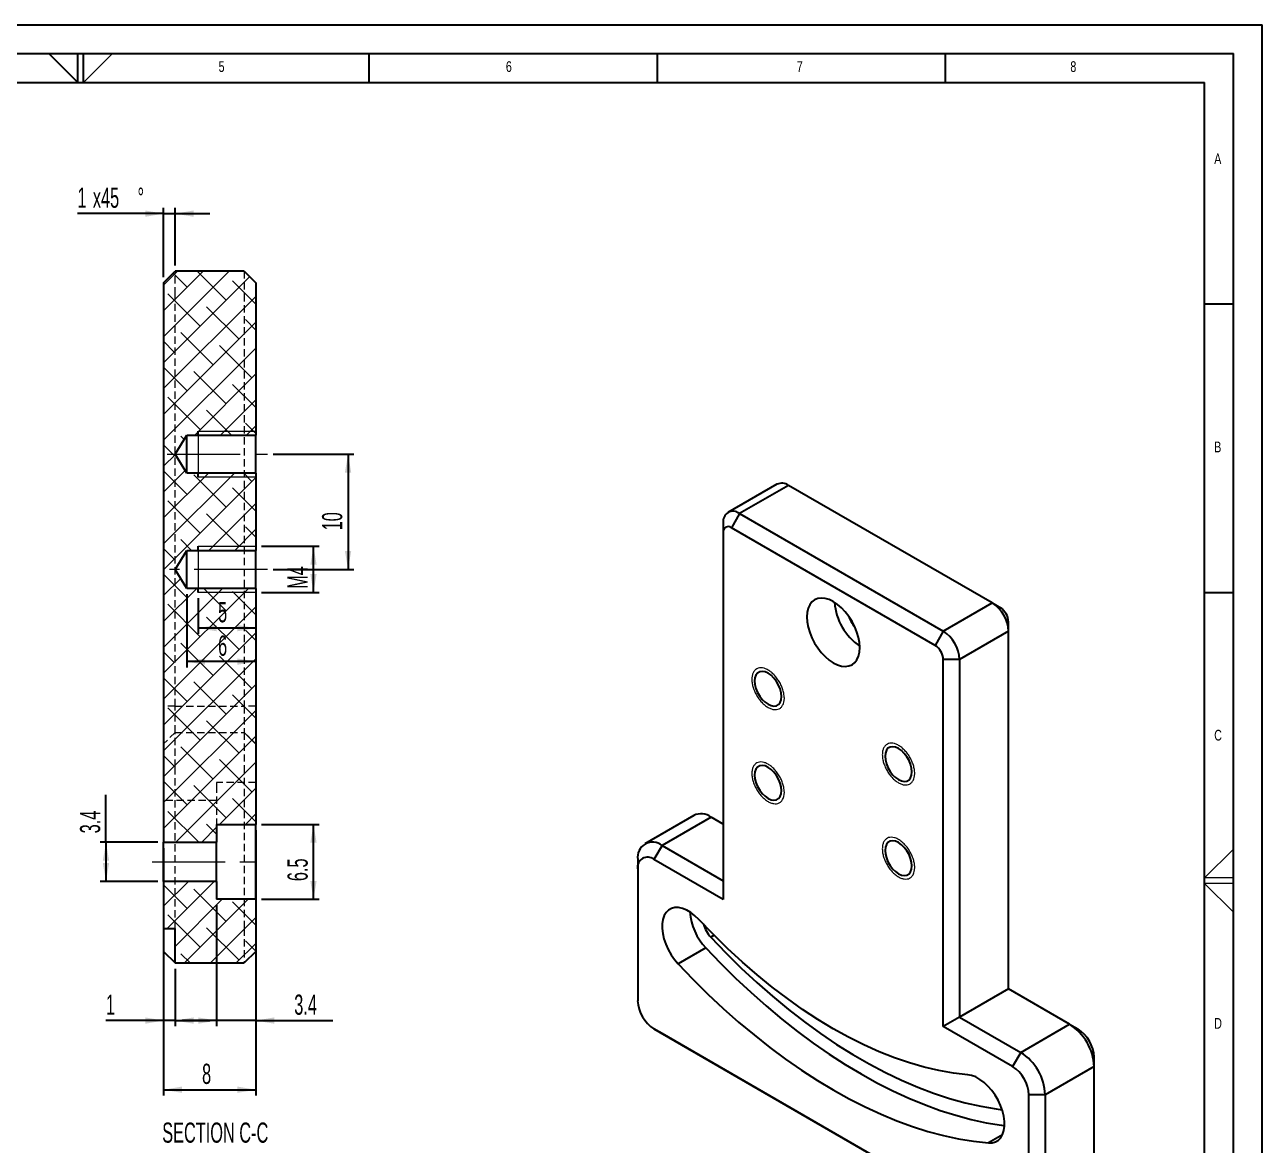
# Paper-space layout 'Sheet4' of a CAD drawing. Header units: millimetres. Extents: x 0 to 420, y 0 to 297.
# Drawn here: x 205.3 to 420, y 102.6 to 297 of the extents above; entities that cross this region are included whole.
import ezdxf

# ---------------------------------------------------------------- set-up
doc = ezdxf.new("R2010")
doc.units = ezdxf.units.MM
doc.linetypes.add('CENTERX2', pattern=[20.32, 12.7, -2.54, 2.54, -2.54])
doc.linetypes.add('HIDDEN', pattern=[1.905, 1.27, -0.635])
doc.layers.add('FORMAT', color=7, linetype='Continuous')
doc.layers.add('SLD-0', color=7, linetype='Continuous')
doc.styles.add('SLDTEXTSTYLE0', font='TXT', dxfattribs={"width": 0.75})
doc.styles.add('SLDTEXTSTYLE1', font='TXT', dxfattribs={"width": 0.605})
doc.dimstyles.new('SLDDIMSTYLE0', dxfattribs={"dimtxt": 3.5, "dimasz": 3.2, "dimexe": 0, "dimexo": 0.0625, "dimgap": 0.875, "dimtad": 1, "dimdec": 1, "dimlfac": 0.5, "dimrnd": 1e-09, "dimzin": 12, "dimdsep": 46, "dimtxsty": 'SLDTEXTSTYLE1', "dimsah": 1, "dimcen": 0.09, "dimadec": 0, "dimazin": 3, "dimtfac": 1, "dimtdec": 1, "dimtmove": 0, "dimatfit": 0, "dimfxl": 0, "dimfrac": 2, "dimtolj": 1, "dimtzin": 12, "dimarcsym": 0})
doc.dimstyles.new('SLDDIMSTYLE1', dxfattribs={"dimtxt": 3.5, "dimasz": 3.2, "dimexe": 0, "dimexo": 0.0625, "dimgap": 0.875, "dimtad": 1, "dimdec": 1, "dimlfac": 0.5, "dimrnd": 1e-09, "dimzin": 12, "dimdsep": 46, "dimtxsty": 'SLDTEXTSTYLE1', "dimsah": 1, "dimcen": 0.09, "dimadec": 0, "dimazin": 3, "dimtfac": 1, "dimtdec": 1, "dimtofl": 0, "dimtmove": 0, "dimatfit": 3, "dimfxl": 0, "dimfrac": 2, "dimtolj": 1, "dimtzin": 12, "dimarcsym": 0})

# ---------------------------------------------------------------- blocks, each defined once
blk = doc.blocks.new('_D_46')
at = {"layer": 'SLD-0'}
for p, q in [((219.39, 155.17), (219.39, 163.39)), ((228.39, 155.17), (218.39, 155.17)), ((219.39, 155.17), (219.39, 148.37)), ((228.39, 148.37), (218.39, 148.37))]:
    blk.add_line(p, q, dxfattribs=at)
for points in [[(219.39, 155.17), (218.84, 151.97), (219.94, 151.97)], [(219.39, 148.37), (219.94, 151.57), (218.84, 151.57)]]:
    blk.add_solid(points, dxfattribs=at)
at = {"layer": 'SLD-0', "insert": (214.88, 156.71), "char_height": 3.5, "attachment_point": 1, "rotation": 90, "style": 'SLDTEXTSTYLE1'}
blk.add_mtext('3.4', dxfattribs=at)
blk = doc.blocks.new('_D_47')
at = {"layer": 'SLD-0'}
for p, q in [((246.39, 158.27), (256.39, 158.27)), ((255.39, 145.27), (255.39, 158.27)), ((246.39, 145.27), (256.39, 145.27))]:
    blk.add_line(p, q, dxfattribs=at)
for points in [[(255.39, 158.27), (254.84, 155.07), (255.94, 155.07)], [(255.39, 145.27), (255.94, 148.47), (254.84, 148.47)]]:
    blk.add_solid(points, dxfattribs=at)
at = {"layer": 'SLD-0', "insert": (250.88, 148.42), "char_height": 3.5, "attachment_point": 1, "rotation": 90, "style": 'SLDTEXTSTYLE1'}
blk.add_mtext('6.5', dxfattribs=at)
blk = doc.blocks.new('_D_48')
at = {"layer": 'SLD-0'}
for p, q in [((238.59, 144.27), (238.59, 123.23)), ((245.39, 135.23), (245.39, 123.23)), ((238.59, 124.23), (232.59, 124.23)), ((245.39, 124.23), (238.59, 124.23)), ((245.39, 124.23), (258.74, 124.23))]:
    blk.add_line(p, q, dxfattribs=at)
for points in [[(238.59, 124.23), (235.39, 124.78), (235.39, 123.68)], [(245.39, 124.23), (248.59, 123.68), (248.59, 124.78)]]:
    blk.add_solid(points, dxfattribs=at)
at = {"layer": 'SLD-0', "insert": (252.05, 128.74), "char_height": 3.5, "attachment_point": 1, "style": 'SLDTEXTSTYLE1'}
blk.add_mtext('3.4', dxfattribs=at)
blk = doc.blocks.new('_D_49')
at = {"layer": 'SLD-0'}
for p, q in [((229.39, 264.23), (214.43, 264.23)), ((229.39, 253.23), (229.39, 265.23)), ((229.39, 264.23), (231.39, 264.23)), ((231.39, 255.23), (231.39, 265.23)), ((231.39, 264.23), (237.39, 264.23))]:
    blk.add_line(p, q, dxfattribs=at)
for points in [[(229.39, 264.23), (226.19, 264.78), (226.19, 263.68)], [(231.39, 264.23), (234.59, 263.68), (234.59, 264.78)]]:
    blk.add_solid(points, dxfattribs=at)
at = {"layer": 'SLD-0', "char_height": 3.5, "attachment_point": 1, "style": 'SLDTEXTSTYLE1'}
for s, insert in [('1', (214.43, 268.75)), ('x45', (217.11, 268.75)), ('%%d', (224.86, 268.74))]:
    blk.add_mtext(s, dxfattribs=dict(at, insert=insert))
blk = doc.blocks.new('_D_50')
at = {"layer": 'SLD-0'}
for p, q in [((245.39, 157.27), (245.39, 111.23)), ((229.39, 154.17), (229.39, 111.23)), ((229.39, 112.23), (245.39, 112.23))]:
    blk.add_line(p, q, dxfattribs=at)
for points in [[(229.39, 112.23), (232.59, 111.68), (232.59, 112.78)], [(245.39, 112.23), (242.19, 112.78), (242.19, 111.68)]]:
    blk.add_solid(points, dxfattribs=at)
at = {"layer": 'SLD-0', "insert": (236.06, 116.74), "char_height": 3.5, "attachment_point": 1, "style": 'SLDTEXTSTYLE1'}
blk.add_mtext('8', dxfattribs=at)
blk = doc.blocks.new('_D_51')
at = {"layer": 'SLD-0'}
for p, q in [((246.39, 206.51), (256.39, 206.51)), ((255.39, 198.51), (255.39, 206.51)), ((246.39, 198.51), (256.39, 198.51))]:
    blk.add_line(p, q, dxfattribs=at)
for points in [[(255.39, 206.51), (254.84, 203.31), (255.94, 203.31)], [(255.39, 198.51), (255.94, 201.71), (254.84, 201.71)]]:
    blk.add_solid(points, dxfattribs=at)
at = {"layer": 'SLD-0', "insert": (250.88, 199.14), "char_height": 3.5, "attachment_point": 1, "rotation": 90, "style": 'SLDTEXTSTYLE1'}
blk.add_mtext('M4', dxfattribs=at)
blk = doc.blocks.new('_D_52')
at = {"layer": 'SLD-0'}
for p, q in [((233.39, 198.21), (233.39, 185.51)), ((245.39, 186.51), (233.39, 186.51))]:
    blk.add_line(p, q, dxfattribs=at)
for points in [[(233.39, 186.51), (236.59, 185.96), (236.59, 187.06)], [(245.39, 186.51), (242.19, 187.06), (242.19, 185.96)]]:
    blk.add_solid(points, dxfattribs=at)
at = {"layer": 'SLD-0', "insert": (238.84, 191.02), "char_height": 3.5, "attachment_point": 1, "style": 'SLDTEXTSTYLE1'}
blk.add_mtext('6', dxfattribs=at)
blk = doc.blocks.new('_D_53')
at = {"layer": 'SLD-0'}
for p, q in [((235.39, 197.51), (235.39, 191.32)), ((245.39, 197.51), (245.39, 191.32)), ((245.39, 192.32), (235.39, 192.32))]:
    blk.add_line(p, q, dxfattribs=at)
for points in [[(235.39, 192.32), (238.59, 191.77), (238.59, 192.87)], [(245.39, 192.32), (242.19, 192.87), (242.19, 191.77)]]:
    blk.add_solid(points, dxfattribs=at)
at = {"layer": 'SLD-0', "insert": (238.84, 196.83), "char_height": 3.5, "attachment_point": 1, "style": 'SLDTEXTSTYLE1'}
blk.add_mtext('5', dxfattribs=at)
blk = doc.blocks.new('_D_54')
at = {"layer": 'SLD-0'}
for p, q in [((248.39, 222.51), (262.39, 222.51)), ((261.39, 222.51), (261.39, 202.51)), ((248.39, 202.51), (262.39, 202.51))]:
    blk.add_line(p, q, dxfattribs=at)
for points in [[(261.39, 222.51), (260.84, 219.31), (261.94, 219.31)], [(261.39, 202.51), (261.94, 205.71), (260.84, 205.71)]]:
    blk.add_solid(points, dxfattribs=at)
at = {"layer": 'SLD-0', "insert": (256.88, 209.28), "char_height": 3.5, "attachment_point": 1, "rotation": 90, "style": 'SLDTEXTSTYLE1'}
blk.add_mtext('10', dxfattribs=at)
blk = doc.blocks.new('_D_55')
at = {"layer": 'SLD-0'}
for p, q in [((229.39, 135.23), (229.39, 123.23)), ((231.39, 133.23), (231.39, 123.23)), ((229.39, 124.23), (219.38, 124.23)), ((231.39, 124.23), (229.39, 124.23)), ((231.39, 124.23), (237.39, 124.23))]:
    blk.add_line(p, q, dxfattribs=at)
for points in [[(229.39, 124.23), (226.19, 124.78), (226.19, 123.68)], [(231.39, 124.23), (234.59, 123.68), (234.59, 124.78)]]:
    blk.add_solid(points, dxfattribs=at)
at = {"layer": 'SLD-0', "insert": (219.38, 128.74), "char_height": 3.5, "attachment_point": 1, "style": 'SLDTEXTSTYLE1'}
blk.add_mtext('1', dxfattribs=at)

psp = doc.layouts.new('Sheet4')

# ---------------------------------------------------------------- hatches: boundary and pattern name
at = {"linetype": 'Continuous', "lineweight": 18}
h = psp.add_hatch(dxfattribs=at)
h.set_pattern_fill('ANSI38', angle=3e-322, style=0)
h.paths.add_polyline_path([(245.39, 158.27), (245.39, 199.21), (233.39, 199.21), (231.41, 202.51), (233.39, 205.81), (245.39, 205.81), (245.39, 219.21), (233.39, 219.21), (231.41, 222.51), (233.39, 225.81), (245.39, 225.81), (245.39, 252.23), (243.39, 254.23), (231.39, 254.23), (229.39, 252.23), (229.39, 155.17), (238.59, 155.17), (238.59, 158.27)], flags=0)
h = psp.add_hatch(dxfattribs=at)
h.set_pattern_fill('ANSI38', angle=3e-322, style=0)
h.paths.add_polyline_path([(238.59, 145.27), (238.59, 148.37), (229.39, 148.37), (229.39, 140.23), (231.39, 140.23), (231.39, 134.23), (243.39, 134.23), (245.39, 136.23), (245.39, 145.27)], flags=0)

# ---------------------------------------------------------------- linework, layer by layer
at = {"color": 7, "linetype": 'Continuous', "lineweight": 25}
for p, q in [((229.39, 252.23), (231.39, 254.23)), ((243.39, 254.23), (231.39, 254.23)), ((243.39, 254.23), (245.39, 252.23)), ((229.39, 252.23), (229.39, 155.17)), ((245.39, 252.23), (245.39, 225.81)), ((231.41, 222.51), (233.39, 225.81)), ((233.39, 225.81), (245.39, 225.81)), ((233.39, 219.21), (233.39, 225.81)), ((235.39, 225.81), (235.39, 226.51)), ((245.39, 219.21), (245.39, 225.81)), ((233.39, 219.21), (231.41, 222.51)), ((245.39, 219.21), (233.39, 219.21)), ((235.39, 218.51), (235.39, 219.21)), ((245.39, 219.21), (245.39, 205.81)), ((335.8, 217.29), (327.31, 212.39)), ((337.8, 217.09), (329.31, 212.19)), ((373.16, 196.68), (337.8, 217.09)), ((326.49, 210.56), (326.49, 208.92)), ((329.31, 212.19), (327.9, 209.74)), ((329.31, 212.19), (364.67, 191.78)), ((326.49, 208.92), (326.49, 145.23)), ((363.26, 189.33), (327.9, 209.74)), ((235.39, 205.81), (235.39, 206.51)), ((231.41, 202.51), (233.39, 205.81)), ((233.39, 205.81), (245.39, 205.81)), ((233.39, 199.21), (233.39, 205.81)), ((245.39, 199.21), (245.39, 205.81)), ((233.39, 199.21), (231.41, 202.51)), ((245.39, 199.21), (233.39, 199.21)), ((235.39, 198.51), (235.39, 199.21)), ((245.39, 199.21), (245.39, 158.27)), ((364.67, 191.78), (373.16, 196.68)), ((373.16, 196.68), (374.57, 195.86)), ((375.98, 191.78), (375.98, 193.41)), ((364.67, 191.78), (363.26, 189.33)), ((375.98, 191.78), (367.5, 186.88)), ((375.98, 129.72), (375.98, 191.78)), ((364.67, 123.19), (364.67, 186.88)), ((367.5, 186.88), (364.67, 186.88)), ((367.5, 186.88), (367.5, 124.82)), ((321.37, 159.82), (312.88, 154.92)), ((324.37, 159.52), (315.88, 154.62)), ((326.49, 158.3), (324.37, 159.52)), ((238.59, 158.27), (245.39, 158.27)), ((238.59, 158.27), (245.39, 158.27)), ((238.59, 158.27), (238.59, 155.17)), ((245.39, 158.27), (245.39, 158.27)), ((245.39, 153.03), (245.39, 158.27)), ((229.39, 155.17), (238.59, 155.17)), ((229.39, 155.17), (238.59, 155.17)), ((229.39, 148.37), (229.39, 155.17)), ((229.39, 155.17), (229.39, 155.17)), ((238.59, 148.37), (238.59, 155.17)), ((238.59, 155.17), (238.59, 155.17)), ((315.88, 154.62), (314.47, 152.17)), ((315.88, 154.62), (326.49, 148.5)), ((245.39, 145.27), (245.39, 153.03)), ((311.64, 152.17), (311.64, 150.54)), ((311.64, 150.54), (311.64, 127.68)), ((326.49, 145.23), (314.47, 152.17)), ((238.59, 148.37), (229.39, 148.37)), ((229.39, 148.37), (229.39, 140.23)), ((238.59, 148.37), (238.59, 145.27)), ((245.39, 145.27), (238.59, 145.27)), ((245.39, 145.27), (245.39, 136.23)), ((229.39, 140.23), (231.39, 140.23)), ((229.39, 140.23), (229.39, 136.23)), ((231.39, 134.23), (231.39, 140.23)), ((324.91, 139.02), (324.33, 138.68)), ((229.39, 136.23), (231.39, 134.23)), ((245.39, 136.23), (243.39, 134.23)), ((323.47, 136.85), (318.66, 134.07)), ((231.39, 134.23), (243.39, 134.23)), ((375.98, 129.72), (367.5, 124.82)), ((386.59, 123.6), (375.98, 129.72)), ((367.5, 124.82), (364.67, 123.19)), ((367.5, 124.82), (378.11, 118.7)), ((314.47, 122.78), (376.69, 86.86)), ((315.88, 121.96), (314.47, 122.78)), ((376.69, 116.25), (364.67, 123.19)), ((378.11, 118.7), (386.59, 123.6)), ((386.59, 123.6), (388, 122.78)), ((378.11, 86.04), (315.88, 121.96)), ((378.11, 118.7), (376.69, 116.25)), ((390.83, 116.25), (382.35, 111.35)), ((390.83, 116.25), (390.83, 117.88)), ((390.83, 93.39), (390.83, 116.25)), ((379.52, 88.49), (379.52, 111.35)), ((382.35, 111.35), (379.52, 111.35)), ((382.35, 111.35), (382.35, 88.49)), ((374.93, 104.4), (372.5, 102.99))]:
    psp.add_line(p, q, dxfattribs=at)
at = {"color": 7, "linetype": 'HIDDEN', "lineweight": 18}
for p, q in [((231.39, 250.23), (231.39, 254.23)), ((243.39, 254.23), (243.39, 250.23)), ((231.39, 178.76), (231.39, 250.23)), ((243.39, 250.23), (243.39, 178.76)), ((231.39, 178.76), (229.39, 178.76)), ((231.39, 178.76), (243.39, 178.76)), ((231.39, 174.23), (231.39, 178.76)), ((245.39, 178.76), (243.39, 178.76)), ((243.39, 178.76), (243.39, 174.23)), ((231.39, 174.23), (229.39, 172.23)), ((231.39, 174.23), (243.39, 174.23)), ((231.39, 168.23), (231.39, 174.23)), ((243.39, 174.23), (245.39, 172.23)), ((243.39, 174.23), (243.39, 168.23)), ((231.39, 140.23), (231.39, 168.23)), ((243.39, 168.23), (243.39, 140.23)), ((238.59, 165.51), (238.59, 164.99)), ((245.39, 165.51), (238.59, 165.51)), ((238.59, 164.99), (238.59, 158.27)), ((238.59, 162.41), (229.39, 162.41)), ((229.39, 148.37), (238.59, 148.37)), ((238.59, 145.27), (238.59, 145.27)), ((238.59, 145.27), (245.39, 145.27)), ((243.39, 140.23), (243.39, 134.23))]:
    psp.add_line(p, q, dxfattribs=at)
at = {"color": 7, "linetype": 'Continuous', "lineweight": 18}
for p, q in [((235.39, 226.51), (245.39, 226.51)), ((245.39, 218.51), (235.39, 218.51)), ((235.39, 206.51), (245.39, 206.51)), ((245.39, 198.51), (235.39, 198.51))]:
    psp.add_line(p, q, dxfattribs=at)
at = {"color": 7, "linetype": 'Continuous', "lineweight": 25, "flags": 128}
for points in [[(350.17, 188.95), (350.12, 189.81), (349.95, 190.72), (349.67, 191.64), (349.3, 192.57), (348.83, 193.48), (348.28, 194.33), (347.66, 195.12), (347, 195.83), (346.3, 196.43), (345.58, 196.91), (344.86, 197.26), (344.16, 197.47), (343.49, 197.53), (342.88, 197.45), (342.33, 197.23), (341.86, 196.87), (341.48, 196.37), (341.21, 195.76), (341.04, 195.05), (340.98, 194.25), (341.04, 193.39), (341.21, 192.48), (341.48, 191.55), (341.86, 190.63), (342.33, 189.72), (342.88, 188.87), (343.49, 188.08), (344.16, 187.37), (344.86, 186.77), (345.58, 186.29), (346.3, 185.94), (347, 185.73), (347.66, 185.67), (348.28, 185.75), (348.83, 185.97), (349.3, 186.33), (349.67, 186.83), (349.95, 187.44), (350.12, 188.15), (350.17, 188.95)], [(336.6, 180.45), (336.54, 181.09), (336.37, 181.76), (336.09, 182.43), (335.72, 183.07), (335.28, 183.64), (334.78, 184.13), (334.26, 184.49), (333.75, 184.73), (333.25, 184.81), (332.81, 184.75), (332.44, 184.53), (332.16, 184.18), (331.99, 183.71), (331.93, 183.15), (331.99, 182.51), (332.16, 181.84), (332.44, 181.17), (332.81, 180.53), (333.25, 179.96), (333.75, 179.47), (334.26, 179.11), (334.78, 178.87), (335.28, 178.79), (335.72, 178.85), (336.09, 179.07), (336.37, 179.42), (336.54, 179.89), (336.6, 180.45)], [(359.23, 167.39), (359.17, 168.02), (358.99, 168.69), (358.72, 169.36), (358.35, 170), (357.9, 170.58), (357.41, 171.06), (356.89, 171.43), (356.37, 171.66), (355.88, 171.75), (355.44, 171.68), (355.07, 171.47), (354.79, 171.12), (354.62, 170.65), (354.56, 170.08), (354.62, 169.45), (354.79, 168.78), (355.07, 168.11), (355.44, 167.47), (355.88, 166.89), (356.37, 166.41), (356.89, 166.04), (357.41, 165.81), (357.9, 165.73), (358.35, 165.79), (358.72, 166), (358.99, 166.35), (359.17, 166.82), (359.23, 167.39)], [(336.6, 164.12), (336.54, 164.76), (336.37, 165.42), (336.09, 166.1), (335.72, 166.74), (335.28, 167.31), (334.78, 167.8), (334.26, 168.16), (333.75, 168.4), (333.25, 168.48), (332.81, 168.42), (332.44, 168.2), (332.16, 167.85), (331.99, 167.38), (331.93, 166.82), (331.99, 166.18), (332.16, 165.51), (332.44, 164.84), (332.81, 164.2), (333.25, 163.63), (333.75, 163.14), (334.26, 162.77), (334.78, 162.54), (335.28, 162.46), (335.72, 162.52), (336.09, 162.74), (336.37, 163.09), (336.54, 163.56), (336.6, 164.12)], [(359.23, 151.06), (359.17, 151.69), (358.99, 152.36), (358.72, 153.03), (358.35, 153.67), (357.9, 154.25), (357.41, 154.73), (356.89, 155.1), (356.37, 155.33), (355.88, 155.42), (355.44, 155.35), (355.07, 155.14), (354.79, 154.79), (354.62, 154.32), (354.56, 153.75), (354.62, 153.12), (354.79, 152.45), (355.07, 151.78), (355.44, 151.14), (355.88, 150.56), (356.37, 150.08), (356.89, 149.71), (357.41, 149.48), (357.9, 149.39), (358.35, 149.46), (358.72, 149.67), (358.99, 150.02), (359.17, 150.49), (359.23, 151.06)], [(322.26, 141.76), (321.57, 142.42), (320.86, 142.97), (320.14, 143.4), (319.43, 143.69), (318.74, 143.83), (318.1, 143.83), (317.51, 143.69), (316.99, 143.4), (316.56, 142.98), (316.23, 142.44), (316, 141.78), (315.88, 141.03), (315.87, 140.2), (315.98, 139.31), (316.2, 138.4), (316.52, 137.46), (316.94, 136.54), (317.44, 135.66), (318.02, 134.83), (318.66, 134.07)], [(368.9, 114.84), (366.43, 115.13), (363.91, 115.57), (361.36, 116.16), (358.78, 116.9), (356.17, 117.79), (353.54, 118.83), (350.9, 120.02), (348.24, 121.34), (345.58, 122.81), (342.92, 124.42), (340.26, 126.16), (337.62, 128.03), (334.99, 130.02), (332.38, 132.14), (329.8, 134.38), (327.24, 136.73), (324.73, 139.2), (322.26, 141.76)], [(324.33, 138.68), (326.94, 135.96), (329.6, 133.35), (332.3, 130.84), (335.02, 128.45), (337.78, 126.17), (340.56, 124.02), (343.35, 121.99), (346.16, 120.1), (348.98, 118.33), (351.8, 116.71), (354.61, 115.22), (357.42, 113.87), (360.22, 112.67), (362.99, 111.62), (365.75, 110.71), (368.48, 109.95), (371.17, 109.35), (373.83, 108.89), (374.86, 108.76)], [(323.47, 136.85), (326.03, 134.18), (328.64, 131.6), (331.28, 129.13), (333.95, 126.76), (336.65, 124.5), (339.37, 122.36), (342.11, 120.33), (344.86, 118.42), (347.62, 116.63), (350.39, 114.97), (353.15, 113.44), (355.91, 112.04), (358.66, 110.77), (361.4, 109.64), (364.12, 108.64), (366.82, 107.79), (369.49, 107.07), (372.13, 106.49), (374.74, 106.06), (375.29, 105.99)], [(318.66, 134.07), (321.23, 131.4), (323.83, 128.83), (326.47, 126.35), (329.14, 123.98), (331.84, 121.73), (334.56, 119.58), (337.3, 117.55), (340.05, 115.64), (342.81, 113.86), (345.58, 112.2), (348.34, 110.66), (351.1, 109.26), (353.86, 108), (356.59, 106.86), (359.31, 105.87), (362.01, 105.01), (364.68, 104.29), (367.32, 103.72), (369.93, 103.28), (372.5, 102.99)], [(372.5, 102.99), (373.14, 103.01), (373.72, 103.17), (374.22, 103.47), (374.64, 103.91), (374.96, 104.47), (375.18, 105.14), (375.28, 105.9), (375.28, 106.74), (375.16, 107.63), (374.93, 108.55), (374.59, 109.48), (374.16, 110.4), (373.65, 111.28), (373.06, 112.1), (372.42, 112.85), (371.73, 113.49), (371.01, 114.03), (370.29, 114.44), (369.58, 114.71), (368.9, 114.84)]]:
    psp.add_lwpolyline(points, dxfattribs=at)
at = {"color": 7, "linetype": 'Continuous', "lineweight": 25}
for centre, radius, start, end in [((336.63, 215.45), 2.01, 54.3824, 114.3071), ((328.21, 210.84), 1.75, 50.7967, 189.214), ((327.35, 209.06), 0.873, 50.7967, 189.214), ((355.8, 197.5), 10.03, 184.1545, 235.8401), ((369.84, 191.5), 6.15, 2.6055, 57.3945), ((372.91, 193.27), 3.07, 2.6055, 57.3945), ((353.67, 196.27), 5.75, 198.8198, 221.1748), ((361.36, 186.6), 6.15, 2.6055, 57.3945), ((361.6, 186.74), 3.07, 2.6055, 57.3945), ((322.62, 157.16), 2.94, 53.4704, 115.2191), ((314.24, 152.57), 2.63, 51.3254, 188.6853), ((313.36, 150.82), 1.75, 50.7967, 189.214), ((330.81, 143.88), 10.16, 184.4085, 223.7611), ((328.51, 142.56), 5.7, 196.5734, 222.8733), ((317.78, 127.96), 6.15, 182.6055, 237.3945), ((381.66, 115.85), 9.18, 2.4763, 57.5237), ((384.69, 117.6), 6.15, 2.6055, 57.3945), ((373.18, 110.96), 9.18, 2.4764, 57.5236), ((373.38, 111.07), 6.15, 2.6055, 57.3945)]:
    psp.add_arc(centre, radius, start, end, dxfattribs=at)
at = {"color": 7, "linetype": 'Continuous', "lineweight": 18}
for points in [[(235.39, 225.81), (235.39, 225.74), (235.39, 225.52), (235.39, 225.18), (235.39, 224.72), (235.39, 224.16), (235.39, 223.53), (235.39, 222.86), (235.39, 222.17), (235.39, 221.49), (235.39, 220.86), (235.39, 220.3), (235.39, 219.84), (235.39, 219.5), (235.39, 219.28), (235.39, 219.21), (235.39, 219.22), (235.39, 219.21)], [(235.39, 205.81), (235.39, 205.74), (235.39, 205.52), (235.39, 205.18), (235.39, 204.72), (235.39, 204.16), (235.39, 203.53), (235.39, 202.86), (235.39, 202.17), (235.39, 201.49), (235.39, 200.86), (235.39, 200.3), (235.39, 199.84), (235.39, 199.5), (235.39, 199.28), (235.39, 199.21), (235.39, 199.22), (235.39, 199.21)]]:
    psp.add_open_spline(points, degree=3, dxfattribs=at)
for points, knots in [([(337.09, 180.17), (337.04, 179.54), (336.86, 179.01), (336.59, 178.59), (336.21, 178.31), (335.76, 178.16), (335.25, 178.17), (334.69, 178.32), (334.12, 178.62), (333.56, 179.05), (333.02, 179.59), (332.53, 180.22), (332.12, 180.91), (331.79, 181.64), (331.57, 182.38), (331.45, 183.09), (331.45, 183.75), (331.57, 184.34), (331.79, 184.81), (332.12, 185.17), (332.53, 185.38), (333.02, 185.45), (333.56, 185.37), (334.12, 185.14), (334.69, 184.78), (335.25, 184.3), (335.76, 183.71), (336.21, 183.04), (336.59, 182.33), (336.86, 181.59), (337.04, 180.86), (337.09, 180.17), (337.08, 180.39), (337.09, 180.17)], [0, 0, 0, 0, 0.032258, 0.064516, 0.096774, 0.129032, 0.16129, 0.193548, 0.225806, 0.258064, 0.290322, 0.32258, 0.354839, 0.387097, 0.419355, 0.451613, 0.483871, 0.516129, 0.548387, 0.580645, 0.612903, 0.645161, 0.677419, 0.709677, 0.741935, 0.774193, 0.806452, 0.83871, 0.870968, 0.903226, 0.935484, 0.967742, 1, 1, 1, 1]), ([(359.72, 167.1), (359.66, 166.48), (359.49, 165.95), (359.21, 165.53), (358.84, 165.25), (358.39, 165.1), (357.87, 165.11), (357.32, 165.26), (356.75, 165.56), (356.18, 165.98), (355.65, 166.52), (355.16, 167.15), (354.75, 167.85), (354.42, 168.58), (354.19, 169.32), (354.08, 170.03), (354.08, 170.69), (354.19, 171.27), (354.42, 171.75), (354.75, 172.1), (355.16, 172.32), (355.65, 172.39), (356.18, 172.31), (356.75, 172.08), (357.32, 171.72), (357.87, 171.23), (358.39, 170.65), (358.84, 169.98), (359.21, 169.26), (359.49, 168.53), (359.66, 167.8), (359.72, 167.1), (359.71, 167.33), (359.72, 167.1)], [0, 0, 0, 0, 0.032258, 0.064516, 0.096774, 0.129032, 0.16129, 0.193548, 0.225806, 0.258064, 0.290322, 0.32258, 0.354838, 0.387097, 0.419355, 0.451613, 0.483871, 0.516129, 0.548387, 0.580645, 0.612903, 0.645161, 0.677419, 0.709677, 0.741935, 0.774193, 0.806452, 0.83871, 0.870968, 0.903226, 0.935484, 0.967742, 1, 1, 1, 1]), ([(337.09, 163.84), (337.04, 163.21), (336.86, 162.68), (336.59, 162.26), (336.21, 161.98), (335.76, 161.83), (335.25, 161.84), (334.69, 161.99), (334.12, 162.29), (333.56, 162.72), (333.02, 163.26), (332.53, 163.89), (332.12, 164.58), (331.79, 165.31), (331.57, 166.05), (331.45, 166.76), (331.45, 167.42), (331.57, 168), (331.79, 168.48), (332.12, 168.84), (332.53, 169.05), (333.02, 169.12), (333.56, 169.04), (334.12, 168.81), (334.69, 168.45), (335.25, 167.96), (335.76, 167.38), (336.21, 166.71), (336.59, 165.99), (336.86, 165.26), (337.04, 164.53), (337.09, 163.84), (337.08, 164.06), (337.09, 163.84)], [0, 0, 0, 0, 0.032258, 0.064516, 0.096774, 0.129032, 0.16129, 0.193548, 0.225806, 0.258064, 0.290322, 0.32258, 0.354839, 0.387097, 0.419355, 0.451613, 0.483871, 0.516129, 0.548387, 0.580645, 0.612903, 0.645161, 0.677419, 0.709677, 0.741935, 0.774193, 0.806452, 0.83871, 0.870968, 0.903226, 0.935484, 0.967742, 1, 1, 1, 1]), ([(359.72, 150.77), (359.66, 150.15), (359.49, 149.62), (359.21, 149.2), (358.84, 148.91), (358.39, 148.77), (357.87, 148.78), (357.32, 148.93), (356.75, 149.23), (356.18, 149.65), (355.65, 150.19), (355.16, 150.82), (354.75, 151.52), (354.42, 152.25), (354.19, 152.99), (354.08, 153.7), (354.08, 154.36), (354.19, 154.94), (354.42, 155.42), (354.75, 155.77), (355.16, 155.99), (355.65, 156.06), (356.18, 155.98), (356.75, 155.75), (357.32, 155.39), (357.87, 154.9), (358.39, 154.31), (358.84, 153.65), (359.21, 152.93), (359.49, 152.19), (359.66, 151.46), (359.72, 150.77), (359.71, 151), (359.72, 150.77)], [0, 0, 0, 0, 0.032258, 0.064516, 0.096774, 0.129032, 0.16129, 0.193548, 0.225806, 0.258064, 0.290322, 0.32258, 0.354838, 0.387097, 0.419355, 0.451613, 0.483871, 0.516129, 0.548387, 0.580645, 0.612903, 0.645161, 0.677419, 0.709677, 0.741935, 0.774193, 0.806452, 0.83871, 0.870968, 0.903226, 0.935484, 0.967742, 1, 1, 1, 1])]:
    psp.add_open_spline(points, degree=3, knots=knots, dxfattribs=at)
at = {"layer": 'FORMAT'}
for p, q in [((415, 248.5), (410, 248.5)), ((410, 198.5), (415, 198.5))]:
    psp.add_line(p, q, dxfattribs=at)
at = {"layer": 'SLD-0'}
for p, q in [((0, 297), (420, 297)), ((420, 0), (420, 297)), ((15, 292), (415, 292)), ((209.49, 292), (214.5, 287)), ((214.5, 287), (214.5, 292)), ((215.5, 287), (215.5, 292)), ((265, 292), (265, 287)), ((315, 292), (315, 287)), ((365, 292), (365, 287)), ((415, 5), (415, 292)), ((20, 287), (410, 287)), ((410, 10), (410, 287))]:
    psp.add_line(p, q, dxfattribs=at)
at = {"layer": 'SLD-0', "color": 7, "linetype": 'Continuous', "lineweight": 18}
for p, q in [((220.51, 292), (215.5, 287)), ((410, 149), (415, 153.98)), ((415, 149), (410, 149)), ((410, 148), (415, 143.02)), ((415, 148), (410, 148))]:
    psp.add_line(p, q, dxfattribs=at)
at = {"layer": 'SLD-0', "linetype": 'CENTERX2', "lineweight": 18}
for p, q in [((229.98, 222.51), (247.39, 222.51)), ((247.39, 202.51), (230.42, 202.51)), ((227.39, 151.77), (247.43, 151.77))]:
    psp.add_line(p, q, dxfattribs=at)

# ---------------------------------------------------------------- texts
at = {"layer": 'FORMAT', "char_height": 1.85, "attachment_point": 1, "style": 'SLDTEXTSTYLE0'}
for s, insert in [('5', (238.93, 290.67)), ('6', (288.77, 290.67)), ('7', (339.25, 290.67)), ('8', (386.71, 290.67)), ('A', (411.67, 274.67)), ('B', (411.67, 224.67)), ('C', (411.67, 174.67)), ('D', (411.67, 124.67))]:
    psp.add_mtext(s, dxfattribs=dict(at, insert=insert))
at = {"layer": 'SLD-0', "insert": (238.35, 106.54), "char_height": 3.5, "attachment_point": 2, "style": 'SLDTEXTSTYLE1'}
psp.add_mtext('SECTION C-C', dxfattribs=at)

# ---------------------------------------------------------------- dimensions: what is measured, and where the dimension line sits
at = {"layer": 'SLD-0'}
dim = psp.add_linear_dim(base=(231.39, 264.23), p1=(229.39, 252.23), p2=(231.39, 254.23), text='<>x45%%d', dimstyle='SLDDIMSTYLE0', dxfattribs=at)
dim.commit()
dim.dimension.update_dxf_attribs({"geometry": '_D_49', "text_midpoint": (220.72, 264.23), "dimtype": 160})
for base, p1, p2, picture, middle in [((261.39, 202.51), (247.39, 222.51), (247.39, 202.51), '_D_54', (261.39, 211.95)), ((219.39, 148.37), (229.39, 155.17), (229.39, 148.37), '_D_46', (219.39, 160.05)), ((255.39, 158.27), (245.39, 145.27), (245.39, 158.27), '_D_47', (255.39, 151.77))]:
    dim = psp.add_linear_dim(base=base, p1=p1, p2=p2, angle=90, dimstyle='SLDDIMSTYLE1', dxfattribs=at)
    dim.commit()
    dim.dimension.update_dxf_attribs({"geometry": picture, "text_midpoint": middle, "dimtype": 160})
dim = psp.add_linear_dim(base=(255.39, 206.51), p1=(245.39, 198.51), p2=(245.39, 206.51), angle=90, text='M4', dimstyle='SLDDIMSTYLE1', dxfattribs=at)
dim.commit()
dim.dimension.update_dxf_attribs({"geometry": '_D_51', "text_midpoint": (255.39, 202.48), "dimtype": 160})
for base, p1, p2, dimstyle, picture, middle in [((233.39, 186.51), (245.39, 199.21), (233.39, 199.21), 'SLDDIMSTYLE1', '_D_52', (240.17, 186.51)), ((235.39, 192.32), (245.39, 198.51), (235.39, 198.51), 'SLDDIMSTYLE1', '_D_53', (240.17, 192.32)), ((245.39, 112.23), (229.39, 155.17), (245.39, 158.27), 'SLDDIMSTYLE1', '_D_50', (237.39, 112.23)), ((238.59, 124.23), (245.39, 136.23), (238.59, 145.27), 'SLDDIMSTYLE0', '_D_48', (255.39, 124.23)), ((229.39, 124.23), (231.39, 134.23), (229.39, 136.23), 'SLDDIMSTYLE0', '_D_55', (220.72, 124.23))]:
    dim = psp.add_linear_dim(base=base, p1=p1, p2=p2, dimstyle=dimstyle, dxfattribs=at)
    dim.commit()
    dim.dimension.update_dxf_attribs({"geometry": picture, "text_midpoint": middle, "dimtype": 160})

doc.saveas('drawing.dxf')
